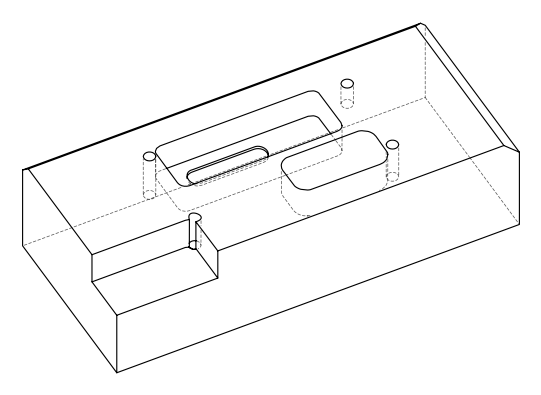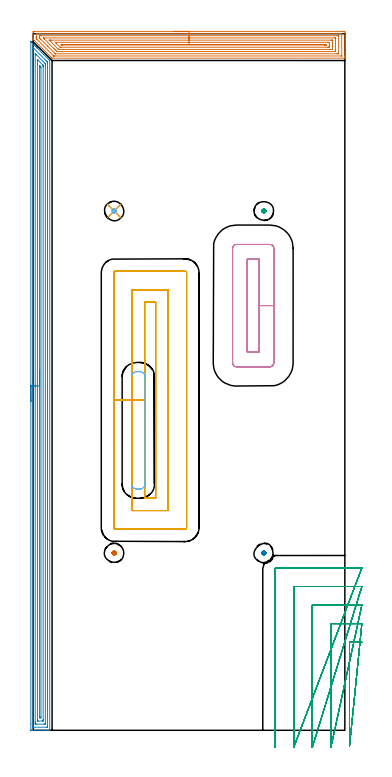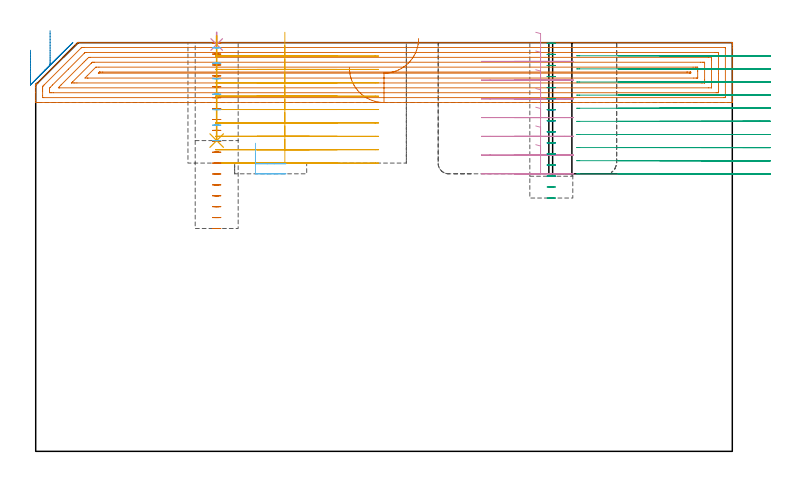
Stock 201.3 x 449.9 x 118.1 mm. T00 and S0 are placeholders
(PLAN: 12 operations, 8 tool changes, 79.3 min)
(1 AREA_MILL | FG_CHAMFER_SURFACE | UGT0205_001 | 11.23 min | 30122 mm3)
(2 AREA_MILL_1 | FG_CHAMFER_SURFACE_1 | UGT0205_001 | 17.76 min | 32466 mm3)
(3 MILL_OPEN_POCKET | POCKET_OPEN | NXT0201_012 | Follow Part, ap 4, ae 75% | 21.24 min | 226197 mm3)
(4 MILL_RECTANGULAR_POCKET | POCKET_RECTANGULAR_STRAIGHT | NXT0201_007 | Follow Part, ap 6.25, ae 75% | 5.87 min | 195390 mm3)
(5 MILL_RECTANGULAR_POCKET_1 | POCKET_RECTANGULAR_STRAIGHT_1 | NXT0201_012 | Follow Part, ap 4, ae 75% | 19.81 min | 398631 mm3)
(6 MILL_RECTANGULAR_POCKET_2 | POCKET_RECTANGULAR_STRAIGHT_2 | NXT0201_011 | Follow Part, ap 3, ae 75% | 0.85 min | 5389 mm3)
(7 MILL_BLIND_HOLE_FROM_SOLID_MATERIAL | STEP1POCKET | NXT0201_010 | Spiral | 0.83 min | 6460 mm3)
(8 MILL_BLIND_HOLE_FROM_SOLID_MATERIAL_1 | STEP1POCKET_1 | NXT0201_010 | Spiral | 0.6 min | 4365 mm3)
(9 MILL_BLIND_HOLE_FROM_SOLID_MATERIAL_2 | STEP1POCKET_3 | NXT0201_010 | Spiral | 0.69 min | 5361 mm3)
(10 SPOT_DRILL | STEP1POCKET_2 | NXT0321_9005460120000 | 0.03 min | 1 mm3)
(11 DRILL_BLIND_HOLE_INTO_CENTER | STEP1POCKET_2 | UGT0301_225 | 0.12 min | 2700 mm3)
(12 MILL_ROUGH_BLIND_HOLE_CONTOUR | STEP1POCKET_2 | NXT0201_010 | Spiral | 0.32 min | 740 mm3)
(TOOL UGT0205_001 | Chamfer Mill 20 x 3 x 45 deg. | D20 FL50 Z2)
(TOOL NXT0201_012 | ENDMILL 16mm [2P460-1600-NA 1630] | D16 FL38 Z6)
(TOOL NXT0201_007 | ENDMILL 25mm [R216.25-25050GCK54P 1620] | D25 R3 FL54 Z5)
(TOOL NXT0201_011 | ENDMILL 12mm [2P460-1200-NA 1630] | D12 FL38 Z6)
(TOOL NXT0201_010 | ENDMILL 10mm [2P460-1000-NA 1630] | D10 FL30 Z6)
(TOOL NXT0321_9005460120000 | NC Spot Drill, 142deg, 12mm, Carbide, Uncoated | D12 PA142 FL30 Z2)
(TOOL UGT0301_225 | Twist Drill 11.4 mm | D11.4 PA118 FL92 Z2)
(OP 1 AREA_MILL)
G17 G21 G94 G90
T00 M6
G54
G17 G0 G90 X90.65 Y451.4 S1061 M3
G43 Z128.1 H0
Z110.8
G94 G1 X90.688 Z109.928 F250.
X90.802 Z109.063
X90.991 Z108.212
X91.253 Z107.38
X91.587 Z106.574
X91.99 Z105.8
X92.459 Z105.064
X92.99 Z104.372
X93.579 Z103.729
X94.222 Z103.139
X94.914 Z102.608
X95.65 Z102.14
X96.424 Z101.737
X97.23 Z101.403
X98.062 Z101.141
X98.914 Z100.952
X99.778 Z100.838
X100.65 Z100.8
X200.685
X200.967 Y451.397 Z100.802
X201.29 Y451.392 Z100.806
X201.3 Y451.065 Z101.133
Y438.007 Z114.188
Y435.606 Z116.589
Y434.931 Z117.269
Y434.564 Z117.636
Y434.163 Z118.028
X201.29 Y434.103 Z118.088
X201.131 Y434.1 Z118.1
X12.226
X12.205 Y434.107 Z118.092
X12.187 Y434.114 Z118.084
X11.587 Y434.713 Z117.487
X0.36 Y445.94 Z106.259
X0.169 Y446.134 Z106.066
X0.01 Y446.301 Z105.898
X0.008 Y446.322 Z105.877
X0. Y446.997 Z105.202
Y448.445 Z103.751
X0.001 Y450.787 Z101.409
X0.004 Y451.395 Z100.802
X0.006 Y451.396 Z100.8
X0.615 Y451.4
X100.65
Y449.986 Z102.214
X198.898
X199.287 Y449.979 Z102.221
X199.291 Y449.951 Z102.249
X199.295 Y449.894 Z102.306
X199.299 Y449.493 Z102.707
Y435.606 Z116.594
X199.297 Y435.556 Z116.644
X199.294 Y435.532 Z116.668
X199.292 Y435.524 Z116.676
X199.264 Y435.521 Z116.679
X199.082 Y435.516 Z116.684
X198.99 Y435.515 Z116.685
X13.921 Y435.514 Z116.686
X13.737 Y435.515 Z116.685
X13.37 Y435.519 Z116.681
X13.267 Y435.521 Z116.679
X13.231 Y435.531 Z116.669
X13.202 Y435.554 Z116.646
X13.145 Y435.606 Z116.594
X2.402 Y446.348 Z105.852
X2.186 Y446.565 Z105.635
X2.081 Y446.675 Z105.525
X2.031 Y446.731 Z105.469
X2.01 Y446.761 Z105.439
X2.008 Y446.814 Z105.386
X2.003 Y447.215 Z104.985
X2. Y447.616 Z104.584
Y448.108 Z104.092
Y449.403 Z102.797
X2.001 Y449.894 Z102.306
X2.003 Y449.944 Z102.256
X2.006 Y449.968 Z102.232
X2.008 Y449.976 Z102.224
X2.035 Y449.979 Z102.221
X2.218 Y449.984 Z102.216
X2.31 Y449.986 Z102.214
X100.65
Y448.572 Z103.628
X196.649 Y448.571 Z103.629
X197.112 Y448.569 Z103.631
X197.265 Y448.566 Z103.634
X197.284 Y448.565 Z103.635
X197.29 Y448.521 Z103.679
X197.295 Y448.421 Z103.779
X197.299 Y448.296 Z103.904
X197.3 Y443.008 Z109.192
X197.299 Y437.392 Z114.808
X197.298 Y437.206 Z114.994
X197.29 Y437.017 Z115.183
X197.277 Y436.935 Z115.265
X197.227 Y436.933 Z115.267
X197.112 Y436.931 Z115.269
X196.682 Y436.929 Z115.271
X196.219
X14.476
X14.361 Y436.93 Z115.27
X14.304 Y436.933 Z115.267
X14.279 Y436.935 Z115.265
X14.226 Y436.984 Z115.216
X14.013 Y437.188 Z115.012
X9.445 Y441.754 Z110.446
X4.878 Y446.322 Z105.878
X4.188 Y447.022 Z105.178
X4.01 Y447.215 Z104.985
X4.004 Y447.399 Z104.801
X4.001 Y448.108 Z104.092
X4.002 Y448.294 Z103.906
X4.01 Y448.483 Z103.717
X4.023 Y448.565 Z103.635
X4.073 Y448.567 Z103.633
X4.188 Y448.569 Z103.631
X4.618 Y448.571 Z103.629
X5.081 Y448.572 Z103.628
X100.65
Y447.157 Z105.043
X194.49
X195.271 Y447.152 Z105.048
X195.287 Y447.151 Z105.049
X195.291 Y447.134 Z105.066
X195.296 Y447.082 Z105.118
X195.299 Y446.978 Z105.222
X195.3 Y439.204 Z112.996
Y438.744 Z113.456
X195.298 Y438.528 Z113.672
X195.295 Y438.419 Z113.781
X195.29 Y438.366 Z113.834
X195.286 Y438.349 Z113.851
X195.263 Y438.348 Z113.852
X194.432 Y438.343 Z113.857
X194.375
X15.741
X15.329 Y438.35 Z113.85
X14.906 Y438.751 Z113.449
X14.473 Y439.178 Z113.022
X14.013 Y439.636 Z112.564
X13.577 Y440.071 Z112.129
X7.327 Y446.322 Z105.878
X6.868 Y446.785 Z105.415
X6.617 Y447.044 Z105.156
X6.542 Y447.151 Z105.049
X6.868 Y447.156 Z105.044
X6.926 Y447.157 Z105.043
X100.65
Y445.743 Z106.457
X192.332
X192.646 Y445.742 Z106.458
X193.23 Y445.739 Z106.461
X193.275 Y445.736 Z106.464
X193.29 Y445.726 Z106.474
X193.296 Y445.672 Z106.528
X193.298 Y445.429 Z106.771
X193.3 Y444.775 Z107.425
X193.299 Y439.908 Z112.292
X193.297 Y439.826 Z112.374
X193.294 Y439.786 Z112.414
X193.291 Y439.77 Z112.43
X193.272 Y439.764 Z112.436
X192.958 Y439.76 Z112.44
X192.646 Y439.758 Z112.442
X192.067 Y439.757 Z112.443
X17.006
X16.692 Y439.76 Z112.44
X16.379 Y439.764 Z112.436
X16.344 Y439.766 Z112.434
X16.323 Y439.783 Z112.417
X16.279 Y439.823 Z112.377
X16.194 Y439.905 Z112.295
X16.027 Y440.071 Z112.129
X10.67 Y445.429 Z106.771
X10.44 Y445.662 Z106.538
X10.381 Y445.729 Z106.471
X10.386 Y445.736 Z106.464
X10.44 Y445.738 Z106.462
X11.02 Y445.742 Z106.458
X11.333 Y445.743 Z106.457
X11.912
X100.65
Y444.329 Z107.871
X190.174
X190.86 Y444.328 Z107.872
X191.07 Y444.326 Z107.874
X191.227 Y444.322 Z107.878
X191.29 Y444.315 Z107.885
X191.293 Y444.278 Z107.922
X191.298 Y444.098 Z108.102
X191.3 Y442.31 Z109.89
X191.299 Y441.857 Z110.343
X191.297 Y441.42 Z110.78
X191.29 Y441.271 Z110.929
X191.279 Y441.178 Z111.022
X191.202 Y441.176 Z111.024
X190.86 Y441.173 Z111.027
X190.652 Y441.171 Z111.029
X189.967
X18.271 Y441.172 Z111.028
X17.585 Y441.176 Z111.024
X17.371 Y441.178 Z111.022
X14.906 Y443.642 Z108.558
X14.227 Y444.322 Z107.878
X14.906 Y444.327 Z107.873
X15.114 Y444.328 Z107.872
X100.65 Y444.329 Z107.871
Y442.915 Z109.285
X188.909 Y442.914 Z109.286
X189.073 Y442.913 Z109.287
X189.238 Y442.91 Z109.29
X189.278 Y442.908 Z109.292
X189.29 Y442.884 Z109.316
X189.294 Y442.825 Z109.375
X189.295 Y442.75 Z109.45
X189.29 Y442.637 Z109.563
X189.284 Y442.592 Z109.608
X189.234 Y442.59 Z109.61
X189.073 Y442.588 Z109.612
X188.345 Y442.585 Z109.615
X188.18
X19.372
X18.641 Y442.588 Z109.612
X18.479 Y442.59 Z109.61
X18.429 Y442.592 Z109.608
X18.371 Y442.639 Z109.561
X18.251 Y442.75 Z109.45
X18.172 Y442.828 Z109.372
X18.114 Y442.891 Z109.309
X18.103 Y442.907 Z109.293
X18.106 Y442.908 Z109.292
X18.149 Y442.911 Z109.289
X18.315 Y442.914 Z109.286
X100.65 Y442.915 Z109.285
X101.522 Z109.323
X102.387 Z109.437
X103.238 Z109.626
X104.07 Z109.888
X104.876 Z110.222
X105.65 Z110.625
X106.386 Z111.094
X107.078 Z111.625
X107.721 Z112.214
X108.31 Z112.857
X108.842 Z113.549
X109.31 Z114.285
X109.713 Z115.059
X110.047 Z115.865
X110.309 Z116.697
X110.498 Z117.549
X110.612 Z118.414
X110.65 Z119.285
G0 Z128.1
M5
M2
(OP 2 AREA_MILL_1)
G17 G21 G94 G90
T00 M6
G54
G17 G0 G90 X-1.5 Y212.4 S1061 M3
G43 Z128.1 H0
Z115.9
G94 G1 Y212.438 Z115.028 F250.
Y212.552 Z114.164
Y212.741 Z113.312
Y213.003 Z112.48
Y213.337 Z111.674
Y213.74 Z110.9
Y214.208 Z110.164
Y214.739 Z109.472
Y215.329 Z108.829
Y215.972 Z108.24
Y216.664 Z107.709
Y217.4 Z107.24
Y218.174 Z106.837
Y218.98 Z106.503
Y219.812 Z106.241
Y220.663 Z106.052
Y221.528 Z105.938
Y222.4 Z105.9
X-1.499 Y444.765 Z105.899
X-1.494 Y444.782 Z105.904
X-1.469 Y444.765 Z105.929
X-1.361 Y444.661 Z106.038
X0.736 Y442.564 Z108.135
X1.09 Y442.212 Z108.486
X1.567 Y441.733 Z108.967
X1.814 Y441.486 Z109.212
X1.967 Y441.335 Z109.363
X2.115 Y441.186 Z109.513
X2.261 Y441.039 Z109.659
X2.406 Y440.896 Z109.802
X2.546 Y440.755 Z109.943
X2.709 Y440.592 Z110.106
X2.845 Y440.457 Z110.241
X10.299 Y433.001 Z117.699
X10.664 Y432.634 Z118.062
X10.695 Y432.594 Z118.091
X10.7 Y432.544 Z118.1
Y0.183
X10.697 Y0.01 Z118.089
X10.54 Y0.003 Z117.933
X10.375 Y0. Z117.775
X10.146 Z117.545
X9.426 Z116.821
X8.189 Z115.586
X6.794 Z114.189
X-1.316 Z106.081
X-1.364 Y0.001 Z106.034
X-1.492 Y0.01 Z105.906
X-1.499 Y0.139 Z105.899
X-1.5 Y4.096 Z105.9
Y222.4
X-0.086 Z107.314
X-0.085 Y440.592 Z107.315
X-0.083 Y440.838 Z107.317
X-0.081 Y440.899 Z107.319
X-0.08 Y440.915 Z107.32
X-0.067 Y440.905 Z107.333
X-0.008 Y440.852 Z107.392
X0.257 Y440.592 Z107.657
X8.549 Y432.3 Z115.949
X9.19 Y431.65 Z116.59
X9.279 Y431.551 Z116.679
X9.281 Y431.462 Z116.681
X9.284 Y431.274 Z116.684
X9.285 Y430.899 Z116.685
X9.286 Y430.756 Z116.686
X9.285 Y2.563 Z116.685
X9.284 Y2.419 Z116.684
X9.279 Y2.045 Z116.679
X9.274 Y2.01 Z116.674
X9.206 Y2.006 Z116.606
X9.097 Y2.002 Z116.497
X8.959 Y2. Z116.359
X0.184 Z107.584
X-0.012 Y2.004 Z107.388
X-0.048 Y2.006 Z107.352
X-0.079 Y2.011 Z107.321
X-0.08 Y2.057 Z107.32
X-0.084 Y2.274 Z107.316
X-0.085 Y2.419 Z107.315
X-0.086 Y3.17 Z107.314
Y222.4
X1.329 Z108.729
Y436.325
X1.33 Y437.015 Z108.73
X1.331 Y437.05 Z108.731
X1.379 Y437.015 Z108.779
X1.529 Y436.87 Z108.929
X2.28 Y436.121 Z109.68
X7.778 Y430.622 Z115.178
X7.83 Y430.567 Z115.23
X7.855 Y430.538 Z115.255
X7.864 Y430.524 Z115.264
X7.866 Y430.473 Z115.266
X7.87 Y430.066 Z115.27
X7.871 Y429.861 Z115.271
Y429.657
Y4.898
X7.866 Y4.207 Z115.266
X7.864 Y4.01 Z115.264
X7.671 Y4.008 Z115.071
X6.996 Y4.001 Z114.396
X2.406 Y4. Z109.806
X1.73 Y4.002 Z109.13
X1.529 Y4.007 Z108.929
X1.335 Y4.013 Z108.735
X1.332 Y4.207 Z108.732
X1.33 Y4.41 Z108.73
X1.329 Y5.102 Z108.729
Y5.306
Y222.4
X2.743 Z110.143
Y432.544
X2.744 Y433.094 Z110.144
X2.746 Y433.173 Z110.146
X2.747 Y433.182 Z110.147
X2.795 Y433.145 Z110.195
X2.938 Y433.008 Z110.338
X3.165 Y432.786 Z110.565
X3.284 Y432.668 Z110.684
X5.916 Y430.035 Z113.316
X6.09 Y429.861 Z113.49
X6.269 Y429.678 Z113.669
X6.39 Y429.549 Z113.79
X6.451 Y429.477 Z113.851
X6.452 Y429.447 Z113.852
X6.456 Y429.312 Z113.856
X6.457 Y428.967 Z113.857
Y428.416
Y6.89
X6.456 Y6.34 Z113.856
X6.454 Y6.155 Z113.854
X6.45 Y6.017 Z113.85
X6.353 Y6.01 Z113.753
X5.916 Y6. Z113.316
X3.284 Z110.684
X2.848 Y6.009 Z110.248
X2.749 Y6.013 Z110.149
X2.746 Y6.08 Z110.146
X2.744 Y6.15 Z110.144
X2.743 Y6.547 Z110.143
Y6.89
Y222.4
X4.157 Z111.557
Y428.967
X4.161 Y429.328 Z111.561
X4.528 Y428.967 Z111.928
X5.039 Y428.451 Z112.439
X5.043 Y428.073 Z112.443
Y8.678
X5.039 Y8.01 Z112.439
X4.822 Y8.005 Z112.222
X4.161 Y8.01 Z111.561
X4.157 Y8.678 Z111.557
Y222.4
Y223.271 Z111.595
Y224.136 Z111.709
Y224.988 Z111.898
Y225.82 Z112.16
Y226.626 Z112.494
Y227.4 Z112.897
Y228.136 Z113.365
Y228.828 Z113.896
Y229.471 Z114.486
Y230.06 Z115.129
Y230.591 Z115.821
Y231.06 Z116.557
Y231.463 Z117.331
Y231.797 Z118.137
Y232.059 Z118.969
Y232.248 Z119.82
Y232.362 Z120.685
Y232.4 Z121.557
G0 Z128.1
M5
M2
(OP 3 MILL_OPEN_POCKET)
G17 G21 G94 G90
T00 M6
G54
G17 G0 G90 X212.3 Y56.9 S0 M3
G43 Z128.1 H1
Z114.31
G94 G1 X209.3 F250.
X204.3 F500.
Y-7.416
Y-10.416 F250.
X212.3 Y68.9 F500.
X209.3 F250.
X192.3 F500.
Y-8.
Y-11. F250.
X212.3 Y80.9 F500.
X209.3 F250.
X180.3 F500.
Y-8.
Y-11. F250.
X212.3 Y92.9 F500.
X209.3 F250.
X168.3 F500.
Y-8.
Y-11. F250.
X212.3 Y104.9 F500.
X209.3 F250.
X157.2 F500.
G3 X156.968 Y104.869 R0.9
G1 X156.598 Y104.771
X156.413 Y104.436
G3 X156.3 Y104. R0.9
G1 Y-8.
Y-11. F250.
G0 Z128.1
X212.3 Y56.9
Z110.52
G1 X209.3
X204.3 F500.
Y-7.416
Y-10.416 F250.
X212.3 Y68.9 F500.
X209.3 F250.
X192.3 F500.
Y-8.
Y-11. F250.
X212.3 Y80.9 F500.
X209.3 F250.
X180.3 F500.
Y-8.
Y-11. F250.
X212.3 Y92.9 F500.
X209.3 F250.
X168.3 F500.
Y-8.
Y-11. F250.
X212.3 Y104.9 F500.
X209.3 F250.
X157.2 F500.
G3 X156.968 Y104.869 R0.9
G1 X156.598 Y104.771
X156.413 Y104.436
G3 X156.3 Y104. R0.9
G1 Y-8.
Y-11. F250.
G0 Z128.1
X212.3 Y56.9
Z106.73
G1 X209.3
X204.3 F500.
Y-7.416
Y-10.416 F250.
X212.3 Y68.9 F500.
X209.3 F250.
X192.3 F500.
Y-8.
Y-11. F250.
X212.3 Y80.9 F500.
X209.3 F250.
X180.3 F500.
Y-8.
Y-11. F250.
X212.3 Y92.9 F500.
X209.3 F250.
X168.3 F500.
Y-8.
Y-11. F250.
X212.3 Y104.9 F500.
X209.3 F250.
X157.2 F500.
G3 X156.968 Y104.869 R0.9
G1 X156.598 Y104.771
X156.413 Y104.436
G3 X156.3 Y104. R0.9
G1 Y-8.
Y-11. F250.
G0 Z128.1
X212.3 Y56.9
Z102.94
G1 X209.3
X204.3 F500.
Y-7.416
Y-10.416 F250.
X212.3 Y68.9 F500.
X209.3 F250.
X192.3 F500.
Y-8.
Y-11. F250.
X212.3 Y80.9 F500.
X209.3 F250.
X180.3 F500.
Y-8.
Y-11. F250.
X212.3 Y92.9 F500.
X209.3 F250.
X168.3 F500.
Y-8.
Y-11. F250.
X212.3 Y104.9 F500.
X209.3 F250.
X157.2 F500.
G3 X156.968 Y104.869 R0.9
G1 X156.598 Y104.771
X156.413 Y104.436
G3 X156.3 Y104. R0.9
G1 Y-8.
Y-11. F250.
G0 Z128.1
X212.3 Y56.9
Z99.15
G1 X209.3
X204.3 F500.
Y-7.416
Y-10.416 F250.
X212.3 Y68.9 F500.
X209.3 F250.
X192.3 F500.
Y-8.
Y-11. F250.
X212.3 Y80.9 F500.
X209.3 F250.
X180.3 F500.
Y-8.
Y-11. F250.
X212.3 Y92.9 F500.
X209.3 F250.
X168.3 F500.
Y-8.
Y-11. F250.
X212.3 Y104.9 F500.
X209.3 F250.
X157.2 F500.
G3 X156.968 Y104.869 R0.9
G1 X156.598 Y104.771
X156.413 Y104.436
G3 X156.3 Y104. R0.9
G1 Y-8.
Y-11. F250.
G0 Z128.1
X212.3 Y56.9
Z95.36
G1 X209.3
X204.3 F500.
Y-7.416
Y-10.416 F250.
X212.3 Y68.9 F500.
X209.3 F250.
X192.3 F500.
Y-8.
Y-11. F250.
X212.3 Y80.9 F500.
X209.3 F250.
X180.3 F500.
Y-8.
Y-11. F250.
X212.3 Y92.9 F500.
X209.3 F250.
X168.3 F500.
Y-8.
Y-11. F250.
X212.3 Y104.9 F500.
X209.3 F250.
X157.2 F500.
G3 X156.968 Y104.869 R0.9
G1 X156.598 Y104.771
X156.413 Y104.436
G3 X156.3 Y104. R0.9
G1 Y-8.
Y-11. F250.
G0 Z128.1
X212.3 Y56.9
Z91.57
G1 X209.3
X204.3 F500.
Y-7.416
Y-10.416 F250.
X212.3 Y68.9 F500.
X209.3 F250.
X192.3 F500.
Y-8.
Y-11. F250.
X212.3 Y80.9 F500.
X209.3 F250.
X180.3 F500.
Y-8.
Y-11. F250.
X212.3 Y92.9 F500.
X209.3 F250.
X168.3 F500.
Y-8.
Y-11. F250.
X212.3 Y104.9 F500.
X209.3 F250.
X157.2 F500.
G3 X156.968 Y104.869 R0.9
G1 X156.598 Y104.771
X156.413 Y104.436
G3 X156.3 Y104. R0.9
G1 Y-8.
Y-11. F250.
G0 Z128.1
X212.3 Y56.9
Z87.78
G1 X209.3
X204.3 F500.
Y-7.416
Y-10.416 F250.
X212.3 Y68.9 F500.
X209.3 F250.
X192.3 F500.
Y-8.
Y-11. F250.
X212.3 Y80.9 F500.
X209.3 F250.
X180.3 F500.
Y-8.
Y-11. F250.
X212.3 Y92.9 F500.
X209.3 F250.
X168.3 F500.
Y-8.
Y-11. F250.
X212.3 Y104.9 F500.
X209.3 F250.
X157.2 F500.
G3 X156.968 Y104.869 R0.9
G1 X156.598 Y104.771
X156.413 Y104.436
G3 X156.3 Y104. R0.9
G1 Y-8.
Y-11. F250.
G0 Z128.1
X212.3 Y56.9
Z83.99
G1 X209.3
X204.3 F500.
Y-7.416
Y-10.416 F250.
X212.3 Y68.9 F500.
X209.3 F250.
X192.3 F500.
Y-8.
Y-11. F250.
X212.3 Y80.9 F500.
X209.3 F250.
X180.3 F500.
Y-8.
Y-11. F250.
X212.3 Y92.9 F500.
X209.3 F250.
X168.3 F500.
Y-8.
Y-11. F250.
X212.3 Y104.9 F500.
X209.3 F250.
X157.2 F500.
G3 X156.968 Y104.869 R0.9
G1 X156.598 Y104.771
X156.413 Y104.436
G3 X156.3 Y104. R0.9
G1 Y-8.
Y-11. F250.
G0 Z128.1
X212.3 Y56.9
Z80.2
G1 X209.3
X204.3 F500.
Y-7.416
Y-10.416 F250.
X212.3 Y68.9 F500.
X209.3 F250.
X192.3 F500.
Y-8.
Y-11. F250.
X212.3 Y80.9 F500.
X209.3 F250.
X180.3 F500.
Y-8.
Y-11. F250.
X212.3 Y92.9 F500.
X209.3 F250.
X168.3 F500.
Y-8.
Y-11. F250.
X212.3 Y104.9 F500.
X209.3 F250.
X157.2 F500.
G3 X156.968 Y104.869 R0.9
G1 X156.598 Y104.771
X156.413 Y104.436
G3 X156.3 Y104. R0.9
G1 Y-8.
Y-11. F250.
G0 Z128.1
M5
M2
(OP 4 MILL_RECTANGULAR_POCKET)
G17 G21 G94 G90
T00 M6
G54
G17 G0 G90 X144.498 Y244.3 S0 M3
G43 Z128.1 H1
Z121.1
G94 G1 X145.9 Z120.724 F250.
Y274.3 Z112.686
Y304.3 F500.
X138.3
Y244.3
X145.9
Y274.3
X155.4
Y311.3
G3 X152.9 Y313.8 R2.5
G1 X131.3
G3 X128.8 Y311.3 R2.5
G1 Y237.3
G3 X131.3 Y234.8 R2.5
G1 X152.9
G3 X155.4 Y237.3 R2.5
G1 Y274.3
Y275.3
G0 X144.498 Y244.3 Z115.686
G1 X145.9 Z115.31 F250.
Y274.3 Z107.271
Y304.3 F500.
X138.3
Y244.3
X145.9
Y274.3
X155.4
Y311.3
G3 X152.9 Y313.8 R2.5
G1 X131.3
G3 X128.8 Y311.3 R2.5
G1 Y237.3
G3 X131.3 Y234.8 R2.5
G1 X152.9
G3 X155.4 Y237.3 R2.5
G1 Y274.3
Y275.3
G0 X144.498 Y244.3 Z110.271
G1 X145.9 Z109.896 F250.
Y274.3 Z101.857
Y304.3 F500.
X138.3
Y244.3
X145.9
Y274.3
X155.4
Y311.3
G3 X152.9 Y313.8 R2.5
G1 X131.3
G3 X128.8 Y311.3 R2.5
G1 Y237.3
G3 X131.3 Y234.8 R2.5
G1 X152.9
G3 X155.4 Y237.3 R2.5
G1 Y274.3
Y275.3
G0 X144.498 Y244.3 Z104.857
G1 X145.9 Z104.481 F250.
Y274.3 Z96.443
Y304.3 F500.
X138.3
Y244.3
X145.9
Y274.3
X155.4
Y311.3
G3 X152.9 Y313.8 R2.5
G1 X131.3
G3 X128.8 Y311.3 R2.5
G1 Y237.3
G3 X131.3 Y234.8 R2.5
G1 X152.9
G3 X155.4 Y237.3 R2.5
G1 Y274.3
Y275.3
G0 X144.498 Y244.3 Z99.443
G1 X145.9 Z99.067 F250.
Y274.3 Z91.029
Y304.3 F500.
X138.3
Y244.3
X145.9
Y274.3
X155.4
Y311.3
G3 X152.9 Y313.8 R2.5
G1 X131.3
G3 X128.8 Y311.3 R2.5
G1 Y237.3
G3 X131.3 Y234.8 R2.5
G1 X152.9
G3 X155.4 Y237.3 R2.5
G1 Y274.3
Y275.3
G0 X144.498 Y244.3 Z94.029
G1 X145.9 Z93.653 F250.
Y274.3 Z85.614
Y304.3 F500.
X138.3
Y244.3
X145.9
Y274.3
X155.4
Y311.3
G3 X152.9 Y313.8 R2.5
G1 X131.3
G3 X128.8 Y311.3 R2.5
G1 Y237.3
G3 X131.3 Y234.8 R2.5
G1 X152.9
G3 X155.4 Y237.3 R2.5
G1 Y274.3
Y275.3
G0 X144.498 Y244.3 Z88.614
G1 X145.9 Z88.238 F250.
Y274.3 Z80.2
Y304.3 F500.
X138.3
Y244.3
X145.9
Y274.3
X155.4
Y311.3
G3 X152.9 Y313.8 R2.5
G1 X131.3
G3 X128.8 Y311.3 R2.5
G1 Y237.3
G3 X131.3 Y234.8 R2.5
G1 X152.9
G3 X155.4 Y237.3 R2.5
G1 Y274.3
Y275.3
G0 Z128.1
M5
M2
(OP 5 MILL_RECTANGULAR_POCKET_1)
G17 G21 G94 G90
T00 M6
G54
G17 G0 G90 X72. Y238.827 S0 M3
G43 Z128.1 H1
Z121.1
G94 G1 Y213.2 Z114.233 F250.
Y149.9 F500.
X79.1
Y276.5
X72.
Y213.2
X64.
Y141.9
X87.1
Y284.5
X64.
Y213.2
X52.
Y130.9
G3 X53. Y129.9 R1.
G1 X98.1
G3 X99.1 Y130.9 R1.
G1 Y295.5
G3 X98.1 Y296.5 R1.
G1 X53.
G3 X52. Y295.5 R1.
G1 Y213.2
Y212.2
G0 X72. Y238.827 Z117.233
G1 Y213.2 Z110.367 F250.
Y149.9 F500.
X79.1
Y276.5
X72.
Y213.2
X64.
Y141.9
X87.1
Y284.5
X64.
Y213.2
X52.
Y130.9
G3 X53. Y129.9 R1.
G1 X98.1
G3 X99.1 Y130.9 R1.
G1 Y295.5
G3 X98.1 Y296.5 R1.
G1 X53.
G3 X52. Y295.5 R1.
G1 Y213.2
Y212.2
G0 X72. Y238.827 Z113.367
G1 Y213.2 Z106.5 F250.
Y149.9 F500.
X79.1
Y276.5
X72.
Y213.2
X64.
Y141.9
X87.1
Y284.5
X64.
Y213.2
X52.
Y130.9
G3 X53. Y129.9 R1.
G1 X98.1
G3 X99.1 Y130.9 R1.
G1 Y295.5
G3 X98.1 Y296.5 R1.
G1 X53.
G3 X52. Y295.5 R1.
G1 Y213.2
Y212.2
G0 X72. Y238.827 Z109.5
G1 Y213.2 Z102.633 F250.
Y149.9 F500.
X79.1
Y276.5
X72.
Y213.2
X64.
Y141.9
X87.1
Y284.5
X64.
Y213.2
X52.
Y130.9
G3 X53. Y129.9 R1.
G1 X98.1
G3 X99.1 Y130.9 R1.
G1 Y295.5
G3 X98.1 Y296.5 R1.
G1 X53.
G3 X52. Y295.5 R1.
G1 Y213.2
Y212.2
G0 X72. Y238.827 Z105.633
G1 Y213.2 Z98.767 F250.
Y149.9 F500.
X79.1
Y276.5
X72.
Y213.2
X64.
Y141.9
X87.1
Y284.5
X64.
Y213.2
X52.
Y130.9
G3 X53. Y129.9 R1.
G1 X98.1
G3 X99.1 Y130.9 R1.
G1 Y295.5
G3 X98.1 Y296.5 R1.
G1 X53.
G3 X52. Y295.5 R1.
G1 Y213.2
Y212.2
G0 X72. Y238.827 Z101.767
G1 Y213.2 Z94.9 F250.
Y149.9 F500.
X79.1
Y276.5
X72.
Y213.2
X64.
Y141.9
X87.1
Y284.5
X64.
Y213.2
X52.
Y130.9
G3 X53. Y129.9 R1.
G1 X98.1
G3 X99.1 Y130.9 R1.
G1 Y295.5
G3 X98.1 Y296.5 R1.
G1 X53.
G3 X52. Y295.5 R1.
G1 Y213.2
Y212.2
G0 X72. Y238.827 Z97.9
G1 Y213.2 Z91.033 F250.
Y149.9 F500.
X79.1
Y276.5
X72.
Y213.2
X64.
Y141.9
X87.1
Y284.5
X64.
Y213.2
X52.
Y130.9
G3 X53. Y129.9 R1.
G1 X98.1
G3 X99.1 Y130.9 R1.
G1 Y295.5
G3 X98.1 Y296.5 R1.
G1 X53.
G3 X52. Y295.5 R1.
G1 Y213.2
Y212.2
G0 X72. Y238.827 Z94.033
G1 Y213.2 Z87.167 F250.
Y149.9 F500.
X79.1
Y276.5
X72.
Y213.2
X64.
Y141.9
X87.1
Y284.5
X64.
Y213.2
X52.
Y130.9
G3 X53. Y129.9 R1.
G1 X98.1
G3 X99.1 Y130.9 R1.
G1 Y295.5
G3 X98.1 Y296.5 R1.
G1 X53.
G3 X52. Y295.5 R1.
G1 Y213.2
Y212.2
G0 X72. Y238.827 Z90.167
G1 Y213.2 Z83.3 F250.
Y149.9 F500.
X79.1
Y276.5
X72.
Y213.2
X64.
Y141.9
X87.1
Y284.5
X64.
Y213.2
X52.
Y130.9
G3 X53. Y129.9 R1.
G1 X98.1
G3 X99.1 Y130.9 R1.
G1 Y295.5
G3 X98.1 Y296.5 R1.
G1 X53.
G3 X52. Y295.5 R1.
G1 Y213.2
Y212.2
G0 Z128.1
M5
M2
(OP 6 MILL_RECTANGULAR_POCKET_2)
G17 G21 G94 G90
T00 M6
G54
G17 G0 G90 X63.5 Y215.776 S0 M3
G43 Z128.1 H1
Z89.031
G94 G1 Y193.7 Z83.115 F250.
Y159.2 F500.
G3 X66.9 Y155.8 R3.4
G1 X68.9
G3 X72.3 Y159.2 R3.4
G1 Y228.2
G3 X68.9 Y231.6 R3.4
G1 X66.9
G3 X63.5 Y228.2 R3.4
G1 Y193.7
Y192.7
G0 Y215.776 Z86.115
G1 Y193.7 Z80.2 F250.
Y159.2 F500.
G3 X66.9 Y155.8 R3.4
G1 X68.9
G3 X72.3 Y159.2 R3.4
G1 Y228.2
G3 X68.9 Y231.6 R3.4
G1 X66.9
G3 X63.5 Y228.2 R3.4
G1 Y193.7
Y192.7
G0 Z128.1
M5
M2
(OP 7 MILL_BLIND_HOLE_FROM_SOLID_MATERIAL)
G17 G21 G94 G90
T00 M6
G54
G17 G0 G90 X52.3 Y114.5 S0 M3
G43 Z128.1 H1
Z117.95
G94 G3 X52.9 Y115.1 R0.6 F250.
X52.3 Y115.7 R0.6
X51.1 Y114.5 R1.2
X52.3 Y115.7 R-1.2
X51.7 Y115.1 R0.6
X52.3 Y114.5 R0.6
G0 Z114.8
G3 X52.9 Y115.1 R0.6
X52.3 Y115.7 R0.6
X51.1 Y114.5 R1.2
X52.3 Y115.7 R-1.2
X51.7 Y115.1 R0.6
X52.3 Y114.5 R0.6
G0 Z111.65
G3 X52.9 Y115.1 R0.6
X52.3 Y115.7 R0.6
X51.1 Y114.5 R1.2
X52.3 Y115.7 R-1.2
X51.7 Y115.1 R0.6
X52.3 Y114.5 R0.6
G0 Z108.5
G3 X52.9 Y115.1 R0.6
X52.3 Y115.7 R0.6
X51.1 Y114.5 R1.2
X52.3 Y115.7 R-1.2
X51.7 Y115.1 R0.6
X52.3 Y114.5 R0.6
G0 Z105.35
G3 X52.9 Y115.1 R0.6
X52.3 Y115.7 R0.6
X51.1 Y114.5 R1.2
X52.3 Y115.7 R-1.2
X51.7 Y115.1 R0.6
X52.3 Y114.5 R0.6
G0 Z102.2
G3 X52.9 Y115.1 R0.6
X52.3 Y115.7 R0.6
X51.1 Y114.5 R1.2
X52.3 Y115.7 R-1.2
X51.7 Y115.1 R0.6
X52.3 Y114.5 R0.6
G0 Z99.05
G3 X52.9 Y115.1 R0.6
X52.3 Y115.7 R0.6
X51.1 Y114.5 R1.2
X52.3 Y115.7 R-1.2
X51.7 Y115.1 R0.6
X52.3 Y114.5 R0.6
G0 Z95.9
G3 X52.9 Y115.1 R0.6
X52.3 Y115.7 R0.6
X51.1 Y114.5 R1.2
X52.3 Y115.7 R-1.2
X51.7 Y115.1 R0.6
X52.3 Y114.5 R0.6
G0 Z92.75
G3 X52.9 Y115.1 R0.6
X52.3 Y115.7 R0.6
X51.1 Y114.5 R1.2
X52.3 Y115.7 R-1.2
X51.7 Y115.1 R0.6
X52.3 Y114.5 R0.6
G0 Z89.6
G3 X52.9 Y115.1 R0.6
X52.3 Y115.7 R0.6
X51.1 Y114.5 R1.2
X52.3 Y115.7 R-1.2
X51.7 Y115.1 R0.6
X52.3 Y114.5 R0.6
G0 Z86.45
G3 X52.9 Y115.1 R0.6
X52.3 Y115.7 R0.6
X51.1 Y114.5 R1.2
X52.3 Y115.7 R-1.2
X51.7 Y115.1 R0.6
X52.3 Y114.5 R0.6
G0 Z83.3
G3 X52.9 Y115.1 R0.6
X52.3 Y115.7 R0.6
X51.1 Y114.5 R1.2
X52.3 Y115.7 R-1.2
X51.7 Y115.1 R0.6
X52.3 Y114.5 R0.6
G0 Z80.15
G3 X52.9 Y115.1 R0.6
X52.3 Y115.7 R0.6
X51.1 Y114.5 R1.2
X52.3 Y115.7 R-1.2
X51.7 Y115.1 R0.6
X52.3 Y114.5 R0.6
G0 Z77.
G3 X52.9 Y115.1 R0.6
X52.3 Y115.7 R0.6
X51.1 Y114.5 R1.2
X52.3 Y115.7 R-1.2
X51.7 Y115.1 R0.6
X52.3 Y114.5 R0.6
G0 Z73.85
G3 X52.9 Y115.1 R0.6
X52.3 Y115.7 R0.6
X51.1 Y114.5 R1.2
X52.3 Y115.7 R-1.2
X51.7 Y115.1 R0.6
X52.3 Y114.5 R0.6
G0 Z70.7
G3 X52.9 Y115.1 R0.6
X52.3 Y115.7 R0.6
X51.1 Y114.5 R1.2
X52.3 Y115.7 R-1.2
X51.7 Y115.1 R0.6
X52.3 Y114.5 R0.6
G0 Z67.55
G3 X52.9 Y115.1 R0.6
X52.3 Y115.7 R0.6
X51.1 Y114.5 R1.2
X52.3 Y115.7 R-1.2
X51.7 Y115.1 R0.6
X52.3 Y114.5 R0.6
G0 Z64.4
G3 X52.9 Y115.1 R0.6
X52.3 Y115.7 R0.6
X51.1 Y114.5 R1.2
X52.3 Y115.7 R-1.2
X51.7 Y115.1 R0.6
X52.3 Y114.5 R0.6
G0 Z128.1
M5
M2
(OP 8 MILL_BLIND_HOLE_FROM_SOLID_MATERIAL_1)
G17 G21 G94 G90
T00 M6
G54
G17 G0 G90 X149. Y114.5 S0 M3
G43 Z128.1 H1
Z117.9
G94 G3 X149.6 Y115.1 R0.6 F250.
X149. Y115.7 R0.6
X147.8 Y114.5 R1.2
X149. Y115.7 R-1.2
X148.4 Y115.1 R0.6
X149. Y114.5 R0.6
G0 Z114.7
G3 X149.6 Y115.1 R0.6
X149. Y115.7 R0.6
X147.8 Y114.5 R1.2
X149. Y115.7 R-1.2
X148.4 Y115.1 R0.6
X149. Y114.5 R0.6
G0 Z111.5
G3 X149.6 Y115.1 R0.6
X149. Y115.7 R0.6
X147.8 Y114.5 R1.2
X149. Y115.7 R-1.2
X148.4 Y115.1 R0.6
X149. Y114.5 R0.6
G0 Z108.3
G3 X149.6 Y115.1 R0.6
X149. Y115.7 R0.6
X147.8 Y114.5 R1.2
X149. Y115.7 R-1.2
X148.4 Y115.1 R0.6
X149. Y114.5 R0.6
G0 Z105.1
G3 X149.6 Y115.1 R0.6
X149. Y115.7 R0.6
X147.8 Y114.5 R1.2
X149. Y115.7 R-1.2
X148.4 Y115.1 R0.6
X149. Y114.5 R0.6
G0 Z101.9
G3 X149.6 Y115.1 R0.6
X149. Y115.7 R0.6
X147.8 Y114.5 R1.2
X149. Y115.7 R-1.2
X148.4 Y115.1 R0.6
X149. Y114.5 R0.6
G0 Z98.7
G3 X149.6 Y115.1 R0.6
X149. Y115.7 R0.6
X147.8 Y114.5 R1.2
X149. Y115.7 R-1.2
X148.4 Y115.1 R0.6
X149. Y114.5 R0.6
G0 Z95.5
G3 X149.6 Y115.1 R0.6
X149. Y115.7 R0.6
X147.8 Y114.5 R1.2
X149. Y115.7 R-1.2
X148.4 Y115.1 R0.6
X149. Y114.5 R0.6
G0 Z92.3
G3 X149.6 Y115.1 R0.6
X149. Y115.7 R0.6
X147.8 Y114.5 R1.2
X149. Y115.7 R-1.2
X148.4 Y115.1 R0.6
X149. Y114.5 R0.6
G0 Z89.1
G3 X149.6 Y115.1 R0.6
X149. Y115.7 R0.6
X147.8 Y114.5 R1.2
X149. Y115.7 R-1.2
X148.4 Y115.1 R0.6
X149. Y114.5 R0.6
G0 Z85.9
G3 X149.6 Y115.1 R0.6
X149. Y115.7 R0.6
X147.8 Y114.5 R1.2
X149. Y115.7 R-1.2
X148.4 Y115.1 R0.6
X149. Y114.5 R0.6
G0 Z82.7
G3 X149.6 Y115.1 R0.6
X149. Y115.7 R0.6
X147.8 Y114.5 R1.2
X149. Y115.7 R-1.2
X148.4 Y115.1 R0.6
X149. Y114.5 R0.6
G0 Z79.5
G3 X149.6 Y115.1 R0.6
X149. Y115.7 R0.6
X147.8 Y114.5 R1.2
X149. Y115.7 R-1.2
X148.4 Y115.1 R0.6
X149. Y114.5 R0.6
G0 Z128.1
M5
M2
(OP 9 MILL_BLIND_HOLE_FROM_SOLID_MATERIAL_2)
G17 G21 G94 G90
T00 M6
G54
G17 G0 G90 X149. Y335.4 S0 M3
G43 Z128.1 H1
Z117.907
G94 G3 X149.6 Y336. R0.6 F250.
X149. Y336.6 R0.6
X147.8 Y335.4 R1.2
X149. Y336.6 R-1.2
X148.4 Y336. R0.6
X149. Y335.4 R0.6
G0 Z114.713
G3 X149.6 Y336. R0.6
X149. Y336.6 R0.6
X147.8 Y335.4 R1.2
X149. Y336.6 R-1.2
X148.4 Y336. R0.6
X149. Y335.4 R0.6
G0 Z111.52
G3 X149.6 Y336. R0.6
X149. Y336.6 R0.6
X147.8 Y335.4 R1.2
X149. Y336.6 R-1.2
X148.4 Y336. R0.6
X149. Y335.4 R0.6
G0 Z108.327
G3 X149.6 Y336. R0.6
X149. Y336.6 R0.6
X147.8 Y335.4 R1.2
X149. Y336.6 R-1.2
X148.4 Y336. R0.6
X149. Y335.4 R0.6
G0 Z105.133
G3 X149.6 Y336. R0.6
X149. Y336.6 R0.6
X147.8 Y335.4 R1.2
X149. Y336.6 R-1.2
X148.4 Y336. R0.6
X149. Y335.4 R0.6
G0 Z101.94
G3 X149.6 Y336. R0.6
X149. Y336.6 R0.6
X147.8 Y335.4 R1.2
X149. Y336.6 R-1.2
X148.4 Y336. R0.6
X149. Y335.4 R0.6
G0 Z98.747
G3 X149.6 Y336. R0.6
X149. Y336.6 R0.6
X147.8 Y335.4 R1.2
X149. Y336.6 R-1.2
X148.4 Y336. R0.6
X149. Y335.4 R0.6
G0 Z95.553
G3 X149.6 Y336. R0.6
X149. Y336.6 R0.6
X147.8 Y335.4 R1.2
X149. Y336.6 R-1.2
X148.4 Y336. R0.6
X149. Y335.4 R0.6
G0 Z92.36
G3 X149.6 Y336. R0.6
X149. Y336.6 R0.6
X147.8 Y335.4 R1.2
X149. Y336.6 R-1.2
X148.4 Y336. R0.6
X149. Y335.4 R0.6
G0 Z89.167
G3 X149.6 Y336. R0.6
X149. Y336.6 R0.6
X147.8 Y335.4 R1.2
X149. Y336.6 R-1.2
X148.4 Y336. R0.6
X149. Y335.4 R0.6
G0 Z85.973
G3 X149.6 Y336. R0.6
X149. Y336.6 R0.6
X147.8 Y335.4 R1.2
X149. Y336.6 R-1.2
X148.4 Y336. R0.6
X149. Y335.4 R0.6
G0 Z82.78
G3 X149.6 Y336. R0.6
X149. Y336.6 R0.6
X147.8 Y335.4 R1.2
X149. Y336.6 R-1.2
X148.4 Y336. R0.6
X149. Y335.4 R0.6
G0 Z79.587
G3 X149.6 Y336. R0.6
X149. Y336.6 R0.6
X147.8 Y335.4 R1.2
X149. Y336.6 R-1.2
X148.4 Y336. R0.6
X149. Y335.4 R0.6
G0 Z76.393
G3 X149.6 Y336. R0.6
X149. Y336.6 R0.6
X147.8 Y335.4 R1.2
X149. Y336.6 R-1.2
X148.4 Y336. R0.6
X149. Y335.4 R0.6
G0 Z73.2
G3 X149.6 Y336. R0.6
X149. Y336.6 R0.6
X147.8 Y335.4 R1.2
X149. Y336.6 R-1.2
X148.4 Y336. R0.6
X149. Y335.4 R0.6
G0 Z128.1
M5
M2
(OP 10 SPOT_DRILL)
G17 G21 G94 G90
T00 M6
G54
G17 G0 G90 X52.3 Y335.4 S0 M3
G43 Z128.1 H0
G94 G81 G98 Z117.566 F250. R121.1
G80
M5
M2
(OP 11 DRILL_BLIND_HOLE_INTO_CENTER)
G17 G21 G94 G90
T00 M6
G54
G17 G0 G90 X52.3 Y335.4 S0 M3
G43 Z128.1 H0
G94 G81 G98 Z89.8 F250. R120.1
G80
M5
M2
(OP 12 MILL_ROUGH_BLIND_HOLE_CONTOUR)
G17 G21 G94 G90
T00 M6
G54
G17 G0 G90 X52.3 Y335.4 S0 M3
G43 Z128.1 H1
Z116.629
G94 G3 X52.9 Y336. R0.6 F250.
X52.3 Y336.6 R0.6
X51.1 Y335.4 R1.2
X52.3 Y336.6 R-1.2
X51.7 Y336. R0.6
X52.3 Y335.4 R0.6
G0 Z112.157
G3 X52.9 Y336. R0.6
X52.3 Y336.6 R0.6
X51.1 Y335.4 R1.2
X52.3 Y336.6 R-1.2
X51.7 Y336. R0.6
X52.3 Y335.4 R0.6
G0 Z107.686
G3 X52.9 Y336. R0.6
X52.3 Y336.6 R0.6
X51.1 Y335.4 R1.2
X52.3 Y336.6 R-1.2
X51.7 Y336. R0.6
X52.3 Y335.4 R0.6
G0 Z103.214
G3 X52.9 Y336. R0.6
X52.3 Y336.6 R0.6
X51.1 Y335.4 R1.2
X52.3 Y336.6 R-1.2
X51.7 Y336. R0.6
X52.3 Y335.4 R0.6
G0 Z98.743
G3 X52.9 Y336. R0.6
X52.3 Y336.6 R0.6
X51.1 Y335.4 R1.2
X52.3 Y336.6 R-1.2
X51.7 Y336. R0.6
X52.3 Y335.4 R0.6
G0 Z94.271
G3 X52.9 Y336. R0.6
X52.3 Y336.6 R0.6
X51.1 Y335.4 R1.2
X52.3 Y336.6 R-1.2
X51.7 Y336. R0.6
X52.3 Y335.4 R0.6
G0 Z89.8
G3 X52.9 Y336. R0.6
X52.3 Y336.6 R0.6
X51.1 Y335.4 R1.2
X52.3 Y336.6 R-1.2
X51.7 Y336. R0.6
X52.3 Y335.4 R0.6
G0 Z128.1
M5
M2
